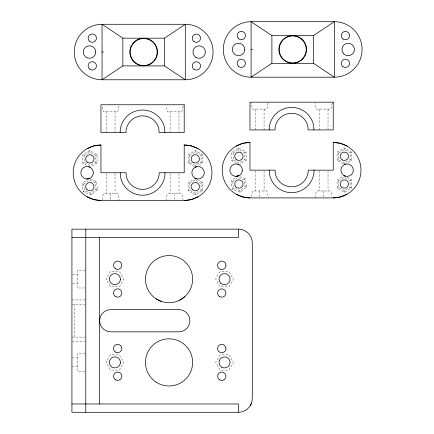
<?xml version="1.0" encoding="UTF-8"?>
<svg xmlns="http://www.w3.org/2000/svg" width="434" height="434" viewBox="0 0 434 434"><rect width="100%" height="100%" fill="white"/><g stroke="black" fill="none" stroke-linecap="round" stroke-linejoin="round"><path stroke-width="0.33" stroke-dasharray="2.17 1.63" d="M119.019 106.015L117.836 111.695L103.357 111.695L102.174 106.015M102.077 199.857L103.39 193.553L117.809 193.553L119.247 200.492M165.897 200.492L167.345 193.553L181.765 193.553L183.083 199.857M268.185 102.804L266.872 109.108L252.393 109.108L251.074 102.804M251.243 196.645L252.42 190.971L266.839 190.971L268.283 197.904M314.932 197.904L316.381 190.971L330.8 190.971L331.983 196.645M183.061 106.015L181.862 111.695L167.247 111.695L166.054 106.015M332.227 102.804L330.898 109.108L316.283 109.108L314.954 102.804M90.288 179.063L96.321 181.374L97.623 189.598L91.156 194.839L83.382 191.855L82.08 183.631L86.968 179.676M83.637 184.228L88.813 180.039L95.03 182.426L96.071 189.002L90.896 193.195L84.679 190.808L83.637 184.228L82.08 183.631M83.382 191.855L84.679 190.808M95.03 182.426L96.321 181.374M239.926 176.709L245.356 178.792L246.658 187.016L240.192 192.257L232.418 189.273L231.116 181.049L235.516 177.484M232.667 181.645L237.843 177.452L244.06 179.839L245.107 186.419L239.931 190.607L233.709 188.226L232.667 181.645L231.116 181.049M232.418 189.273L233.709 188.226M244.06 179.839L245.356 178.792M86.637 165.327L82.72 163.157L82.574 154.829L89.708 150.544L96.988 154.58L97.135 162.902L91.097 166.531M84.028 155.638L89.735 152.209L95.561 155.437L95.681 162.094L89.968 165.528L84.147 162.3L84.028 155.638L82.574 154.829M82.72 163.157L84.147 162.3M95.561 155.437L96.988 154.58M236.796 163.363L231.751 160.569L231.604 152.247L238.738 147.961L246.024 151.992L246.17 160.32L240.132 163.949M233.063 153.056L238.771 149.621L244.597 152.849L244.711 159.511L239.004 162.94L233.177 159.712L233.063 153.056L231.604 152.247M231.751 160.569L233.177 159.712M244.597 152.849L246.024 151.992M194.188 166.553L188.09 163.027L188.09 154.705L195.3 150.544L202.51 154.705L202.51 163.027L198.072 165.593M189.533 155.535L195.3 152.209L201.067 155.535L201.067 162.197L195.3 165.528L189.533 162.197L189.533 155.535L188.09 154.705M188.09 163.027L189.533 162.197M201.067 155.535L202.51 154.705M197.519 179.573L202.51 182.454L202.51 190.776L195.3 194.942L188.09 190.776L188.09 182.454L194.188 178.933M189.533 183.284L195.3 179.958L201.067 183.284L201.067 189.946L195.3 193.276L189.533 189.946L189.533 183.284L188.09 182.454M188.09 190.776L189.533 189.946M201.067 183.284L202.51 182.454M343.223 163.965L337.126 160.444L337.126 152.122L344.336 147.956L351.545 152.122L351.545 160.444L346.549 163.325M338.563 152.952L344.336 149.621L350.102 152.952L350.102 159.614L344.336 162.945L338.563 159.614L338.563 152.952L337.126 152.122M337.126 160.444L338.563 159.614M350.102 152.952L351.545 152.122M347.108 177.311L351.545 179.871L351.545 188.193L344.336 192.354L337.126 188.193L337.126 179.871L343.223 176.345M338.563 180.701L344.336 177.37L350.102 180.701L350.102 187.363L344.336 190.694L338.563 187.363L338.563 180.701L337.126 179.871M337.126 188.193L338.563 187.363M350.102 180.701L351.545 179.871M85.156 270.225L77.474 270.225L77.474 287.986L85.156 287.986M72.538 274.717L77.474 274.662M72.538 283.543L77.474 283.543M71.925 299.916L85.135 299.916M71.925 304.359L85.135 304.359M71.925 337.099L85.135 337.099M71.925 341.542L85.135 341.542M85.156 353.471L77.474 353.471L77.474 371.233L85.156 371.233M71.925 357.914L77.474 357.914M71.925 366.79L77.474 366.79M245.107 186.419L246.658 187.016M96.071 189.002L97.623 189.598M244.711 159.511L246.17 160.32M95.681 162.094L97.135 162.902M350.102 159.614L351.545 160.444M350.102 187.363L351.545 188.193M201.067 162.197L202.51 163.027M201.067 189.946L202.51 190.776M239.931 190.607L240.192 192.257M90.896 193.195L91.156 194.839M238.738 147.961L238.771 149.621M89.708 150.544L89.735 152.209M344.336 147.956L344.336 149.621M344.336 162.945L344.336 164.605M344.336 175.705L344.336 177.37M344.336 190.694L344.336 192.354M328.028 109.108L328.028 129.251M328.028 170.828L328.028 190.971M323.59 190.971L323.59 197.904M319.164 109.108L319.153 129.923M319.153 170.828L319.153 190.971M264.073 109.108L264.073 129.923M264.073 170.828L264.073 190.971M259.63 190.971L259.63 197.904M255.192 109.108L255.192 129.923M255.192 170.828L255.192 190.971M195.3 150.544L195.3 152.209M195.3 165.528L195.3 167.193M195.3 178.293L195.3 179.958M195.3 193.276L195.3 194.942M178.992 111.695L178.992 131.833M178.992 173.41L178.992 193.553M174.555 193.553L174.555 200.492M170.117 111.695L170.117 132.506M170.117 173.41L170.117 193.553M115.037 111.695L115.037 132.506M115.037 173.41L115.037 193.553M110.599 193.553L110.599 200.492M106.156 111.695L106.156 132.506M106.156 173.41L106.156 193.553M74.697 304.359L74.697 337.099M110.426 271.451L106.004 279.149L110.469 286.831L119.35 286.803L123.766 279.1L119.301 271.424L110.426 271.451M110.48 354.665L106.004 362.336L110.415 370.045L119.29 370.083L123.766 362.412L119.361 354.703L110.48 354.665M220.157 271.44L215.66 279.095L220.043 286.82L228.924 286.885L233.421 279.225L229.038 271.505L220.157 271.44M220.19 354.665L215.66 362.303L220.011 370.045L228.892 370.148L233.421 362.509L229.071 354.768L220.19 354.665"/><path stroke-width="0.65" d="M250.434 405.361L251.237 403.734M87.95 178.884L88.552 178.396L89.914 178.303M236.98 176.296L237.582 175.808L238.12 176.014M179.551 300.263L184.662 296.823M122.86 65.908L102.05 79.78A27.749 27.749 0 0 1 74.301 52.031A27.749 27.749 0 0 1 102.05 24.282L185.296 24.282A27.749 27.749 0 0 1 213.045 52.031A27.749 27.749 0 0 1 185.296 79.78L102.05 79.78L102.05 24.282L122.86 38.159L142.721 38.214L164.481 38.159L185.296 24.282L185.296 79.78L164.481 65.908L122.86 65.908L122.86 38.159M271.89 63.326L251.08 77.198A27.749 27.749 0 0 1 223.331 49.449A27.749 27.749 0 0 1 251.08 21.7L334.326 21.7A27.749 27.749 0 0 1 362.075 49.449A27.749 27.749 0 0 1 334.326 77.198L251.08 77.198L251.08 21.7L271.89 35.577L291.751 35.626L313.516 35.577L334.326 21.7L334.326 77.198L313.516 63.326L271.89 63.326L271.89 35.577M195.3 167.193L196.407 166.553M344.336 164.605L345.442 163.965M87.077 148.71L93.771 145.938L100.954 144.994L100.954 172.743L126.034 172.743L126.251 176.009A16.649 16.649 0 0 0 159.191 173.812L159.121 172.743L184.2 172.743L184.2 144.994L191.383 145.938L198.072 148.71M236.112 146.128L242.807 143.356L249.984 142.406L249.984 170.155L275.069 170.155L275.286 173.421A16.649 16.649 0 0 0 308.227 171.229L308.156 170.155L333.236 170.155L333.236 142.406L340.413 143.356L347.108 146.128M198.072 196.77L191.383 199.542L184.2 200.492L100.954 200.492L93.771 199.542L87.077 196.77M347.108 194.188L340.413 196.96L333.236 197.904L249.984 197.904L242.807 196.96L236.112 194.188M238.944 175.721L235.781 176.394M86.751 178.976L88.373 178.846M102.05 52.031L103.39 52.009M251.08 49.449L252.42 49.427M238.418 229.157L71.925 229.157L71.925 412.3L238.418 412.3A13.877 13.877 0 0 0 252.29 398.423L252.29 243.029A13.877 13.877 0 0 0 251.237 237.723L250.434 236.096A13.877 13.877 0 0 0 238.418 229.157L238.418 237.479L71.925 237.479M71.925 403.973L238.418 403.973L238.418 412.3M156.012 298.809A23.588 23.588 0 0 0 192.582 280.603A23.588 23.588 0 0 0 158.529 258.035A23.588 23.588 0 0 0 156.012 298.809L161.546 301.511M237.913 163.987L239.036 164.605M88.878 166.569L90.001 167.188M344.336 175.705L345.442 176.345M195.3 178.293L196.407 178.933M313.945 129.923L313.652 125.513A22.476 22.476 0 0 0 269.178 128.475L269.275 129.923M313.945 170.155L314.042 171.604A22.476 22.476 0 0 1 269.568 174.566L269.275 170.155M164.909 132.506L164.616 128.095A22.476 22.476 0 0 0 120.147 131.057L120.245 132.506M164.909 172.743L165.007 174.186A22.476 22.476 0 0 1 120.538 177.148L120.245 172.743M313.516 35.577L313.516 63.326M164.481 38.159L164.481 65.908M99.674 237.479L99.674 403.973M85.796 229.157L85.796 412.3M184.2 144.994A27.749 27.749 0 0 1 211.949 172.743A27.749 27.749 0 0 1 184.2 200.492M100.954 200.492A27.749 27.749 0 0 1 73.205 172.743A27.749 27.749 0 0 1 100.954 144.994M333.236 142.406A27.749 27.749 0 0 1 360.985 170.155A27.749 27.749 0 0 1 333.236 197.904M249.984 197.904A27.749 27.749 0 0 1 222.235 170.155A27.749 27.749 0 0 1 249.984 142.406M225.902 265.733L225.832 266.373A4.21 4.21 0 0 1 219.061 268.51A4.21 4.21 0 0 1 219.989 261.474A4.21 4.21 0 0 1 225.973 265.288L225.902 265.733M225.902 348.979L225.832 349.62A4.21 4.21 0 0 1 219.061 351.757A4.21 4.21 0 0 1 219.989 344.721A4.21 4.21 0 0 1 225.973 348.535L225.902 348.979M133.227 42.933L131.225 45.944A13.855 13.855 0 0 0 154.119 61.134L156.115 58.118A13.855 13.855 0 0 0 133.227 42.933M133.477 43.156L131.529 46.096A13.519 13.519 0 0 0 153.864 60.912L155.811 57.972A13.519 13.519 0 0 0 133.477 43.156M282.257 40.351L280.261 43.362A13.855 13.855 0 0 0 303.149 58.552L305.151 55.536A13.855 13.855 0 0 0 282.257 40.351M282.512 40.568L280.565 43.508A13.519 13.519 0 0 0 302.894 58.33L304.847 55.389A13.519 13.519 0 0 0 282.512 40.568M333.236 102.174L249.984 102.174L249.984 129.923L275.069 129.923L274.993 128.849A16.649 16.649 0 0 1 307.934 126.657L308.156 129.923L333.236 129.923L333.236 102.174M184.2 104.757L100.954 104.757L100.954 132.506L126.034 132.506L125.963 131.431A16.649 16.649 0 0 1 158.904 129.24L159.121 132.506L184.2 132.506L184.2 104.757M178.819 309.626L110.773 309.626A11.1 11.1 0 0 0 99.674 320.726A11.1 11.1 0 0 0 110.773 331.826L178.819 331.826A11.1 11.1 0 0 0 189.918 320.726A11.1 11.1 0 0 0 178.819 309.626M244.781 49.753L244.657 48.131A6.244 6.244 0 0 0 232.315 49.096L232.44 50.724A6.244 6.244 0 0 0 244.781 49.753M242.346 170.486L242.221 168.859A6.244 6.244 0 0 0 229.879 169.83L230.004 171.452A6.244 6.244 0 0 0 242.346 170.486M95.751 52.335L95.621 50.713A6.244 6.244 0 0 0 83.279 51.679L83.404 53.306A6.244 6.244 0 0 0 95.751 52.335M93.315 173.068L93.185 171.446A6.244 6.244 0 0 0 80.843 172.412L80.974 174.039A6.244 6.244 0 0 0 93.315 173.068M120.392 279.816L120.386 278.368A5.55 5.55 0 0 0 111.874 274.462A5.55 5.55 0 0 0 111.929 283.825A5.55 5.55 0 0 0 120.392 279.816M120.392 363.068L120.386 361.614A5.55 5.55 0 0 0 111.874 357.708A5.55 5.55 0 0 0 111.929 367.072A5.55 5.55 0 0 0 120.392 363.068M193.965 69.299A4.161 4.161 0 0 0 200.535 66.331A4.161 4.161 0 0 0 194.682 62.122A4.161 4.161 0 0 0 193.965 69.299M89.344 41.078A4.161 4.161 0 0 0 96.31 39.212A4.161 4.161 0 0 0 91.211 34.112A4.161 4.161 0 0 0 89.344 41.078M89.344 68.827A4.161 4.161 0 0 0 96.31 66.961A4.161 4.161 0 0 0 91.211 61.861A4.161 4.161 0 0 0 89.344 68.827M193.938 41.528A4.161 4.161 0 0 0 200.53 38.615A4.161 4.161 0 0 0 194.714 34.362A4.161 4.161 0 0 0 193.938 41.528M196.049 57.451A6.244 6.244 0 0 0 205.412 52.042A6.244 6.244 0 0 0 196.049 46.639A6.244 6.244 0 0 0 196.049 57.451M192.354 189.56A4.161 4.161 0 0 0 199.32 187.694A4.161 4.161 0 0 0 194.22 182.595A4.161 4.161 0 0 0 192.354 189.56M87.771 162.473A4.161 4.161 0 0 0 94.015 158.866A4.161 4.161 0 0 0 87.771 155.263A4.161 4.161 0 0 0 87.771 162.473M193.217 162.473A4.161 4.161 0 0 0 199.461 158.866A4.161 4.161 0 0 0 193.217 155.263A4.161 4.161 0 0 0 193.217 162.473M86.908 189.56A4.161 4.161 0 0 0 93.874 187.694A4.161 4.161 0 0 0 88.775 182.595A4.161 4.161 0 0 0 86.908 189.56M194.953 178.146A6.244 6.244 0 0 0 204.316 172.743A6.244 6.244 0 0 0 194.953 167.334A6.244 6.244 0 0 0 194.953 178.146M341.39 186.973A4.161 4.161 0 0 0 348.356 185.112A4.161 4.161 0 0 0 343.256 180.012A4.161 4.161 0 0 0 341.39 186.973M236.807 159.886A4.161 4.161 0 0 0 243.051 156.283A4.161 4.161 0 0 0 236.807 152.676A4.161 4.161 0 0 0 236.807 159.886M342.252 159.886A4.161 4.161 0 0 0 348.497 156.283A4.161 4.161 0 0 0 342.252 152.676A4.161 4.161 0 0 0 342.252 159.886M235.944 186.973A4.161 4.161 0 0 0 242.91 185.112A4.161 4.161 0 0 0 237.81 180.012A4.161 4.161 0 0 0 235.944 186.973M343.988 175.564A6.244 6.244 0 0 0 353.352 170.155A6.244 6.244 0 0 0 343.988 164.752A6.244 6.244 0 0 0 343.988 175.564M342.996 66.711A4.161 4.161 0 0 0 349.571 63.749A4.161 4.161 0 0 0 343.717 59.539A4.161 4.161 0 0 0 342.996 66.711M238.38 38.496A4.161 4.161 0 0 0 245.34 36.63A4.161 4.161 0 0 0 240.246 31.53A4.161 4.161 0 0 0 238.38 38.496M238.38 66.245A4.161 4.161 0 0 0 245.34 64.378A4.161 4.161 0 0 0 240.246 59.279A4.161 4.161 0 0 0 238.38 66.245M342.974 38.946A4.161 4.161 0 0 0 349.565 36.033A4.161 4.161 0 0 0 343.744 31.78A4.161 4.161 0 0 0 342.974 38.946M343.788 53.876A6.244 6.244 0 0 0 354.231 51.076A6.244 6.244 0 0 0 346.587 43.427A6.244 6.244 0 0 0 343.788 53.876M115.58 268.858A4.161 4.161 0 0 0 121.824 265.25A4.161 4.161 0 0 0 115.58 261.648A4.161 4.161 0 0 0 115.58 268.858M115.58 296.606A4.161 4.161 0 0 0 121.824 292.999A4.161 4.161 0 0 0 115.58 289.397A4.161 4.161 0 0 0 115.58 296.606M115.58 352.104A4.161 4.161 0 0 0 121.824 348.497A4.161 4.161 0 0 0 115.58 344.894A4.161 4.161 0 0 0 115.58 352.104M115.58 379.853A4.161 4.161 0 0 0 121.824 376.245A4.161 4.161 0 0 0 115.58 372.643A4.161 4.161 0 0 0 115.58 379.853M156.012 382.056A23.588 23.588 0 0 0 192.582 363.849A23.588 23.588 0 0 0 158.529 341.281A23.588 23.588 0 0 0 156.012 382.056M220.618 283.087A5.55 5.55 0 0 0 229.901 280.597A5.55 5.55 0 0 0 223.103 273.8A5.55 5.55 0 0 0 220.618 283.087M221.769 367.213A5.55 5.55 0 0 0 230.091 362.406A5.55 5.55 0 0 0 221.769 357.6A5.55 5.55 0 0 0 221.769 367.213M219.685 379.886A4.161 4.161 0 0 0 225.93 376.283A4.161 4.161 0 0 0 219.685 372.676A4.161 4.161 0 0 0 219.685 379.886M219.685 296.639A4.161 4.161 0 0 0 225.93 293.037A4.161 4.161 0 0 0 219.685 289.429A4.161 4.161 0 0 0 219.685 296.639"/></g></svg>
